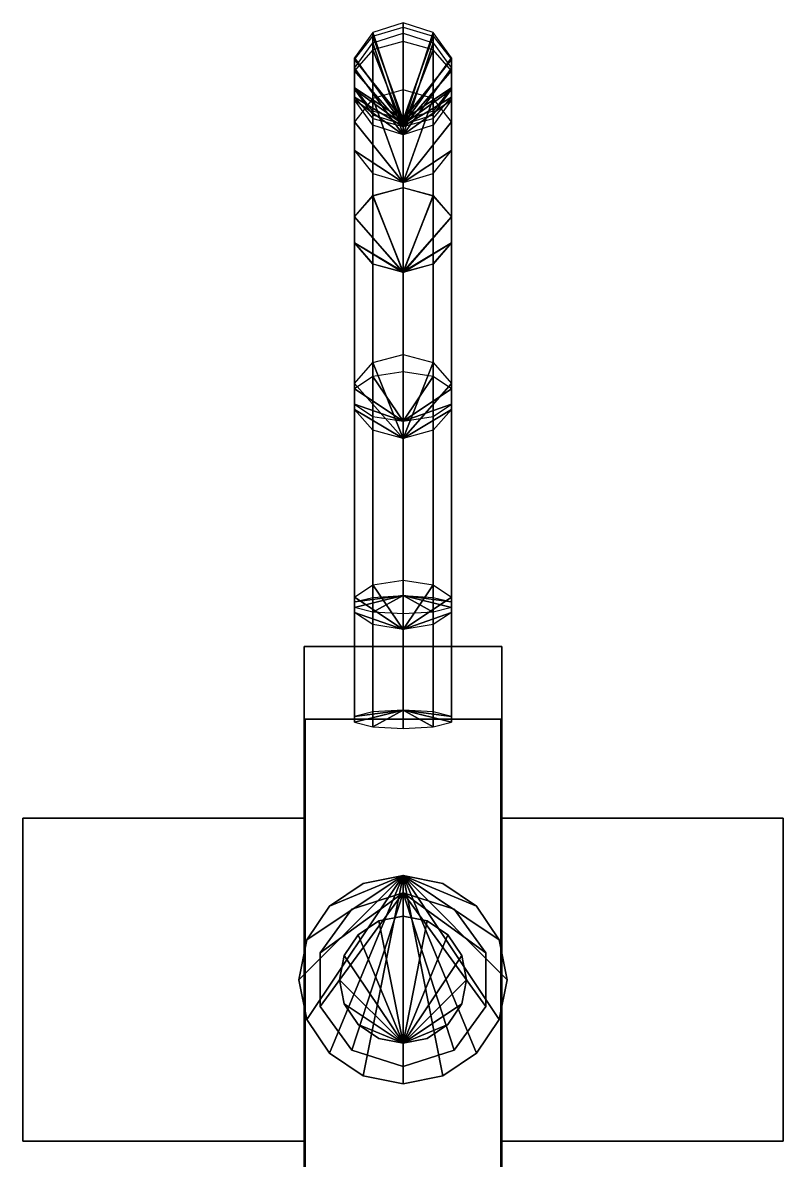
# Model space of a CAD drawing. Header units: inches. Extents: x -0.36 to 0.36, y -0.92 to 0.92.
# Drawn here: x -0.365 to 0.365, y -0.173 to 0.919 of the extents above; entities that cross this region are included whole.
import ezdxf

# ---------------------------------------------------------------- set-up
doc = ezdxf.new("R2010")
doc.units = ezdxf.units.IN
doc.header["$MEASUREMENT"] = 0
for name, color, linetype in [('APPROX_CLIP', 1, 'Continuous'), ('FASTENER', 7, 'Continuous'), ('MFG_VERIFIED', 2, 'Continuous')]:
    doc.layers.add(name, color=color, linetype=linetype)

msp = doc.modelspace()

# ---------------------------------------------------------------- linework, layer by layer
at = {"layer": 'APPROX_CLIP'}
for points in [[(-0.0288, 0.8995, -0.157), (0, 0.9089, -0.1562), (0, 0.9189, -0.2862), (-0.0288, 0.9095, -0.287)], [(0, 0.8211, -0.2938), (0, 0.9189, -0.2862), (-0.0288, 0.9095, -0.287)], [(0, 0.9089, -0.1562), (0.0288, 0.8995, -0.157), (0.0288, 0.9095, -0.287), (0, 0.9189, -0.2862)], [(0, 0.8211, -0.2938), (0.0288, 0.9095, -0.287), (0, 0.9189, -0.2862)], [(-0.0466, 0.8751, -0.1588), (-0.0288, 0.8995, -0.157), (-0.0288, 0.9095, -0.287), (-0.0466, 0.8851, -0.2888)], [(0, 0.8211, -0.2938), (-0.0288, 0.9095, -0.287), (-0.0466, 0.8851, -0.2888)], [(-0.0288, 0.906, -0.3066), (0, 0.9145, -0.3105), (0, 0.8545, -0.4405), (-0.0288, 0.846, -0.4366)], [(0, 0.8255, -0.2695), (-0.0288, 0.906, -0.3066), (0, 0.9145, -0.3105)], [(0, 0.8111, -0.1638), (-0.0288, 0.8995, -0.157), (0, 0.9089, -0.1562)], [(0, 0.9145, -0.3105), (0.0288, 0.906, -0.3066), (0.0288, 0.846, -0.4366), (0, 0.8545, -0.4405)], [(0, 0.8255, -0.2695), (0, 0.9145, -0.3105), (0.0288, 0.906, -0.3066)], [(0, 0.8211, -0.2938), (0.0466, 0.8851, -0.2888), (0.0288, 0.9095, -0.287)], [(0, 0.8111, -0.1638), (0, 0.9089, -0.1562), (0.0288, 0.8995, -0.157)], [(0.0288, 0.8995, -0.157), (0.0466, 0.8751, -0.1588), (0.0466, 0.8851, -0.2888), (0.0288, 0.9095, -0.287)], [(-0.0466, 0.8837, -0.2963), (-0.0288, 0.906, -0.3066), (-0.0288, 0.846, -0.4366), (-0.0466, 0.8237, -0.4263)], [(0, 0.8255, -0.2695), (-0.0466, 0.8837, -0.2963), (-0.0288, 0.906, -0.3066)], [(0, 0.8111, -0.1638), (-0.0466, 0.8751, -0.1588), (-0.0288, 0.8995, -0.157)], [(-0.0288, 0.753, 0.072), (0, 0.7608, 0.0772), (0, 0.9008, -0.1328), (-0.0288, 0.893, -0.138)], [(0, 0.8192, -0.1872), (0, 0.9008, -0.1328), (-0.0288, 0.893, -0.138)], [(0, 0.8255, -0.2695), (0.0288, 0.906, -0.3066), (0.0466, 0.8837, -0.2963)], [(0, 0.7608, 0.0772), (0.0288, 0.753, 0.072), (0.0288, 0.893, -0.138), (0, 0.9008, -0.1328)], [(0, 0.8192, -0.1872), (0.0288, 0.893, -0.138), (0, 0.9008, -0.1328)], [(0, 0.8111, -0.1638), (0.0288, 0.8995, -0.157), (0.0466, 0.8751, -0.1588)], [(0.0288, 0.906, -0.3066), (0.0466, 0.8837, -0.2963), (0.0466, 0.8237, -0.4263), (0.0288, 0.846, -0.4366)], [(-0.0466, 0.7326, 0.0584), (-0.0288, 0.753, 0.072), (-0.0288, 0.893, -0.138), (-0.0466, 0.8726, -0.1516)], [(0, 0.8192, -0.1872), (-0.0288, 0.893, -0.138), (-0.0466, 0.8726, -0.1516)], [(-0.0466, 0.8449, -0.1612), (-0.0466, 0.8751, -0.1588), (-0.0466, 0.8851, -0.2888), (-0.0466, 0.8549, -0.2912)], [(0, 0.8211, -0.2938), (-0.0466, 0.8851, -0.2888), (-0.0466, 0.8549, -0.2912)], [(0, 0.8192, -0.1872), (0.0466, 0.8726, -0.1516), (0.0288, 0.893, -0.138)], [(0, 0.8211, -0.2938), (0.0466, 0.8549, -0.2912), (0.0466, 0.8851, -0.2888)], [(0.0288, 0.753, 0.072), (0.0466, 0.7326, 0.0584), (0.0466, 0.8726, -0.1516), (0.0288, 0.893, -0.138)], [(0.0466, 0.8751, -0.1588), (0.0466, 0.8449, -0.1612), (0.0466, 0.8549, -0.2912), (0.0466, 0.8851, -0.2888)], [(-0.0466, 0.8563, -0.2837), (-0.0466, 0.8837, -0.2963), (-0.0466, 0.8237, -0.4263), (-0.0466, 0.7963, -0.4137)], [(0, 0.8255, -0.2695), (-0.0466, 0.8563, -0.2837), (-0.0466, 0.8837, -0.2963)], [(0, 0.8111, -0.1638), (-0.0466, 0.8449, -0.1612), (-0.0466, 0.8751, -0.1588)], [(0, 0.8255, -0.2695), (0.0466, 0.8837, -0.2963), (0.0466, 0.8563, -0.2837)], [(0, 0.8111, -0.1638), (0.0466, 0.8751, -0.1588), (0.0466, 0.8449, -0.1612)], [(0.0466, 0.8837, -0.2963), (0.0466, 0.8563, -0.2837), (0.0466, 0.7963, -0.4137), (0.0466, 0.8237, -0.4263)], [(-0.0466, 0.7074, 0.0416), (-0.0466, 0.7326, 0.0584), (-0.0466, 0.8726, -0.1516), (-0.0466, 0.8474, -0.1684)], [(0, 0.8192, -0.1872), (-0.0466, 0.8726, -0.1516), (-0.0466, 0.8474, -0.1684)], [(0, 0.8192, -0.1872), (0.0466, 0.8474, -0.1684), (0.0466, 0.8726, -0.1516)], [(0.0466, 0.7326, 0.0584), (0.0466, 0.7074, 0.0416), (0.0466, 0.8474, -0.1684), (0.0466, 0.8726, -0.1516)], [(-0.0288, 0.834, -0.2734), (-0.0466, 0.8563, -0.2837), (-0.0466, 0.7963, -0.4137), (-0.0288, 0.774, -0.4034)], [(0, 0.8255, -0.2695), (-0.0288, 0.834, -0.2734), (-0.0466, 0.8563, -0.2837)], [(-0.0288, 0.8205, -0.163), (-0.0466, 0.8449, -0.1612), (-0.0466, 0.8549, -0.2912), (-0.0288, 0.8305, -0.293)], [(0, 0.8211, -0.2938), (-0.0466, 0.8549, -0.2912), (-0.0288, 0.8305, -0.293)], [(0, 0.7655, -0.3995), (0, 0.8545, -0.4405), (-0.0288, 0.846, -0.4366)], [(0, 0.8255, -0.2695), (0.0466, 0.8563, -0.2837), (0.0288, 0.834, -0.2734)], [(0, 0.8211, -0.2938), (0.0288, 0.8305, -0.293), (0.0466, 0.8549, -0.2912)], [(0, 0.7655, -0.3995), (0.0288, 0.846, -0.4366), (0, 0.8545, -0.4405)], [(0.0466, 0.8563, -0.2837), (0.0288, 0.834, -0.2734), (0.0288, 0.774, -0.4034), (0.0466, 0.7963, -0.4137)], [(0.0466, 0.8449, -0.1612), (0.0288, 0.8205, -0.163), (0.0288, 0.8305, -0.293), (0.0466, 0.8549, -0.2912)], [(-0.0288, 0.687, 0.028), (-0.0466, 0.7074, 0.0416), (-0.0466, 0.8474, -0.1684), (-0.0288, 0.827, -0.182)], [(0, 0.8192, -0.1872), (-0.0466, 0.8474, -0.1684), (-0.0288, 0.827, -0.182)], [(0, 0.7655, -0.3995), (-0.0288, 0.846, -0.4366), (-0.0466, 0.8237, -0.4263)], [(0, 0.8111, -0.1638), (-0.0288, 0.8205, -0.163), (-0.0466, 0.8449, -0.1612)], [(0, 0.8192, -0.1872), (0.0288, 0.827, -0.182), (0.0466, 0.8474, -0.1684)], [(0, 0.7655, -0.3995), (0.0466, 0.8237, -0.4263), (0.0288, 0.846, -0.4366)], [(0, 0.8111, -0.1638), (0.0466, 0.8449, -0.1612), (0.0288, 0.8205, -0.163)], [(0.0466, 0.7074, 0.0416), (0.0288, 0.687, 0.028), (0.0288, 0.827, -0.182), (0.0466, 0.8474, -0.1684)], [(0, 0.8255, -0.2695), (-0.0288, 0.834, -0.2734), (-0.0288, 0.774, -0.4034), (0, 0.7655, -0.3995)], [(0, 0.8111, -0.1638), (-0.0288, 0.8205, -0.163), (-0.0288, 0.8305, -0.293), (0, 0.8211, -0.2938)], [(0.0288, 0.834, -0.2734), (0, 0.8255, -0.2695), (0, 0.7655, -0.3995), (0.0288, 0.774, -0.4034)], [(0.0288, 0.8205, -0.163), (0, 0.8111, -0.1638), (0, 0.8211, -0.2938), (0.0288, 0.8305, -0.293)], [(0, 0.7655, -0.3995), (-0.0466, 0.8237, -0.4263), (-0.0466, 0.7963, -0.4137)], [(0, 0.6792, 0.0228), (-0.0288, 0.687, 0.028), (-0.0288, 0.827, -0.182), (0, 0.8192, -0.1872)], [(0.0288, 0.687, 0.028), (0, 0.6792, 0.0228), (0, 0.8192, -0.1872), (0.0288, 0.827, -0.182)], [(0, 0.7655, -0.3995), (0.0466, 0.7963, -0.4137), (0.0466, 0.8237, -0.4263)], [(0, 0.7655, -0.3995), (-0.0466, 0.7963, -0.4137), (-0.0288, 0.774, -0.4034)], [(0, 0.7655, -0.3995), (0.0288, 0.774, -0.4034), (0.0466, 0.7963, -0.4137)], [(0, 0.6792, 0.0228), (-0.0288, 0.753, 0.072), (0, 0.7608, 0.0772)], [(-0.0288, 0.5925, 0.3026), (0, 0.6002, 0.308), (0, 0.7602, 0.078), (-0.0288, 0.7525, 0.0726)], [(0, 0.6798, 0.022), (0, 0.7602, 0.078), (-0.0288, 0.7525, 0.0726)], [(0, 0.6792, 0.0228), (0, 0.7608, 0.0772), (0.0288, 0.753, 0.072)], [(0, 0.6002, 0.308), (0.0288, 0.5925, 0.3026), (0.0288, 0.7525, 0.0726), (0, 0.7602, 0.078)], [(0, 0.6798, 0.022), (0.0288, 0.7525, 0.0726), (0, 0.7602, 0.078)], [(0, 0.6792, 0.0228), (-0.0466, 0.7326, 0.0584), (-0.0288, 0.753, 0.072)], [(-0.0466, 0.5724, 0.2886), (-0.0288, 0.5925, 0.3026), (-0.0288, 0.7525, 0.0726), (-0.0466, 0.7324, 0.0586)], [(0, 0.6798, 0.022), (-0.0288, 0.7525, 0.0726), (-0.0466, 0.7324, 0.0586)], [(0, 0.6792, 0.0228), (0.0288, 0.753, 0.072), (0.0466, 0.7326, 0.0584)], [(0, 0.6798, 0.022), (0.0466, 0.7324, 0.0586), (0.0288, 0.7525, 0.0726)], [(0.0288, 0.5925, 0.3026), (0.0466, 0.5724, 0.2886), (0.0466, 0.7324, 0.0586), (0.0288, 0.7525, 0.0726)], [(0, 0.6792, 0.0228), (-0.0466, 0.7074, 0.0416), (-0.0466, 0.7326, 0.0584)], [(-0.0466, 0.5476, 0.2714), (-0.0466, 0.5724, 0.2886), (-0.0466, 0.7324, 0.0586), (-0.0466, 0.7076, 0.0414)], [(0, 0.6798, 0.022), (-0.0466, 0.7324, 0.0586), (-0.0466, 0.7076, 0.0414)], [(0, 0.6792, 0.0228), (0.0466, 0.7326, 0.0584), (0.0466, 0.7074, 0.0416)], [(0, 0.6798, 0.022), (0.0466, 0.7076, 0.0414), (0.0466, 0.7324, 0.0586)], [(0.0466, 0.5724, 0.2886), (0.0466, 0.5476, 0.2714), (0.0466, 0.7076, 0.0414), (0.0466, 0.7324, 0.0586)], [(-0.0288, 0.5275, 0.2574), (-0.0466, 0.5476, 0.2714), (-0.0466, 0.7076, 0.0414), (-0.0288, 0.6875, 0.0274)], [(0, 0.6798, 0.022), (-0.0466, 0.7076, 0.0414), (-0.0288, 0.6875, 0.0274)], [(0, 0.6792, 0.0228), (-0.0288, 0.687, 0.028), (-0.0466, 0.7074, 0.0416)], [(0, 0.6798, 0.022), (0.0288, 0.6875, 0.0274), (0.0466, 0.7076, 0.0414)], [(0, 0.6792, 0.0228), (0.0466, 0.7074, 0.0416), (0.0288, 0.687, 0.028)], [(0.0466, 0.5476, 0.2714), (0.0288, 0.5275, 0.2574), (0.0288, 0.6875, 0.0274), (0.0466, 0.7076, 0.0414)], [(0, 0.5198, 0.252), (-0.0288, 0.5275, 0.2574), (-0.0288, 0.6875, 0.0274), (0, 0.6798, 0.022)], [(0.0288, 0.5275, 0.2574), (0, 0.5198, 0.252), (0, 0.6798, 0.022), (0.0288, 0.6875, 0.0274)], [(0, 0.5198, 0.252), (-0.0466, 0.5724, 0.2886), (-0.0288, 0.5925, 0.3026)], [(0, 0.5198, 0.252), (-0.0288, 0.5925, 0.3026), (0, 0.6002, 0.308)], [(0, 0.5198, 0.252), (0, 0.6002, 0.308), (0.0288, 0.5925, 0.3026)], [(0, 0.5198, 0.252), (0.0288, 0.5925, 0.3026), (0.0466, 0.5724, 0.2886)], [(-0.0466, 0.3673, 0.4033), (-0.0288, 0.3791, 0.4247), (-0.0288, 0.5791, 0.3147), (-0.0466, 0.5673, 0.2933)], [(0, 0.5364, 0.2371), (-0.0288, 0.5791, 0.3147), (-0.0466, 0.5673, 0.2933)], [(-0.0288, 0.3791, 0.4247), (0, 0.3836, 0.4329), (0, 0.5836, 0.3229), (-0.0288, 0.5791, 0.3147)], [(0, 0.5364, 0.2371), (0, 0.5836, 0.3229), (-0.0288, 0.5791, 0.3147)], [(0, 0.3836, 0.4329), (0.0288, 0.3791, 0.4247), (0.0288, 0.5791, 0.3147), (0, 0.5836, 0.3229)], [(0, 0.5364, 0.2371), (0.0288, 0.5791, 0.3147), (0, 0.5836, 0.3229)], [(0, 0.5364, 0.2371), (0.0466, 0.5673, 0.2933), (0.0288, 0.5791, 0.3147)], [(0.0288, 0.3791, 0.4247), (0.0466, 0.3673, 0.4033), (0.0466, 0.5673, 0.2933), (0.0288, 0.5791, 0.3147)], [(0, 0.5198, 0.252), (-0.0466, 0.5476, 0.2714), (-0.0466, 0.5724, 0.2886)], [(0, 0.5198, 0.252), (0.0466, 0.5724, 0.2886), (0.0466, 0.5476, 0.2714)], [(-0.0466, 0.3527, 0.3767), (-0.0466, 0.3673, 0.4033), (-0.0466, 0.5673, 0.2933), (-0.0466, 0.5527, 0.2667)], [(0, 0.5364, 0.2371), (-0.0466, 0.5673, 0.2933), (-0.0466, 0.5527, 0.2667)], [(0, 0.5364, 0.2371), (0.0466, 0.5527, 0.2667), (0.0466, 0.5673, 0.2933)], [(0.0466, 0.3673, 0.4033), (0.0466, 0.3527, 0.3767), (0.0466, 0.5527, 0.2667), (0.0466, 0.5673, 0.2933)], [(-0.0288, 0.3409, 0.3553), (-0.0466, 0.3527, 0.3767), (-0.0466, 0.5527, 0.2667), (-0.0288, 0.5409, 0.2453)], [(0, 0.5364, 0.2371), (-0.0466, 0.5527, 0.2667), (-0.0288, 0.5409, 0.2453)], [(0, 0.5198, 0.252), (-0.0288, 0.5275, 0.2574), (-0.0466, 0.5476, 0.2714)], [(0, 0.5364, 0.2371), (0.0288, 0.5409, 0.2453), (0.0466, 0.5527, 0.2667)], [(0, 0.5198, 0.252), (0.0466, 0.5476, 0.2714), (0.0288, 0.5275, 0.2574)], [(0.0466, 0.3527, 0.3767), (0.0288, 0.3409, 0.3553), (0.0288, 0.5409, 0.2453), (0.0466, 0.5527, 0.2667)], [(0, 0.3364, 0.3471), (-0.0288, 0.3409, 0.3553), (-0.0288, 0.5409, 0.2453), (0, 0.5364, 0.2371)], [(0.0288, 0.3409, 0.3553), (0, 0.3364, 0.3471), (0, 0.5364, 0.2371), (0.0288, 0.5409, 0.2453)], [(0, 0.3364, 0.3471), (-0.0288, 0.3791, 0.4247), (0, 0.3836, 0.4329)], [(0, 0.3364, 0.3471), (0, 0.3836, 0.4329), (0.0288, 0.3791, 0.4247)], [(0, 0.3364, 0.3471), (-0.0466, 0.3673, 0.4033), (-0.0288, 0.3791, 0.4247)], [(0, 0.3364, 0.3471), (0.0288, 0.3791, 0.4247), (0.0466, 0.3673, 0.4033)], [(0, 0.3688, 0.3418), (-0.0466, 0.3627, 0.3751), (-0.0288, 0.3671, 0.351)], [(0, 0.3688, 0.3418), (-0.0466, 0.3573, 0.4049), (-0.0466, 0.3627, 0.3751)], [(0, 0.3688, 0.3418), (-0.0288, 0.3529, 0.429), (-0.0466, 0.3573, 0.4049)], [(0, 0.3364, 0.3471), (-0.0466, 0.3527, 0.3767), (-0.0466, 0.3673, 0.4033)], [(-0.0288, 0.2571, 0.331), (-0.0466, 0.2527, 0.3551), (-0.0466, 0.3627, 0.3751), (-0.0288, 0.3671, 0.351)], [(-0.0466, 0.2527, 0.3551), (-0.0466, 0.2473, 0.3849), (-0.0466, 0.3573, 0.4049), (-0.0466, 0.3627, 0.3751)], [(0, 0.2588, 0.3218), (-0.0288, 0.2571, 0.331), (-0.0288, 0.3671, 0.351), (0, 0.3688, 0.3418)], [(0, 0.3688, 0.3418), (0, 0.3512, 0.4382), (-0.0288, 0.3529, 0.429)], [(0.0288, 0.2571, 0.331), (0, 0.2588, 0.3218), (0, 0.3688, 0.3418), (0.0288, 0.3671, 0.351)], [(0, 0.3688, 0.3418), (0.0288, 0.3529, 0.429), (0, 0.3512, 0.4382)], [(0, 0.3688, 0.3418), (0.0466, 0.3573, 0.4049), (0.0288, 0.3529, 0.429)], [(0, 0.3688, 0.3418), (0.0466, 0.3627, 0.3751), (0.0466, 0.3573, 0.4049)], [(0, 0.3688, 0.3418), (0.0288, 0.3671, 0.351), (0.0466, 0.3627, 0.3751)], [(0, 0.3364, 0.3471), (0.0466, 0.3673, 0.4033), (0.0466, 0.3527, 0.3767)], [(0.0466, 0.2527, 0.3551), (0.0288, 0.2571, 0.331), (0.0288, 0.3671, 0.351), (0.0466, 0.3627, 0.3751)], [(0.0466, 0.2473, 0.3849), (0.0466, 0.2527, 0.3551), (0.0466, 0.3627, 0.3751), (0.0466, 0.3573, 0.4049)], [(-0.0466, 0.2473, 0.3849), (-0.0288, 0.2429, 0.409), (-0.0288, 0.3529, 0.429), (-0.0466, 0.3573, 0.4049)], [(0, 0.3364, 0.3471), (-0.0288, 0.3409, 0.3553), (-0.0466, 0.3527, 0.3767)], [(-0.0288, 0.2429, 0.409), (0, 0.2412, 0.4182), (0, 0.3512, 0.4382), (-0.0288, 0.3529, 0.429)], [(0, 0.2412, 0.4182), (0.0288, 0.2429, 0.409), (0.0288, 0.3529, 0.429), (0, 0.3512, 0.4382)], [(0, 0.3364, 0.3471), (0.0466, 0.3527, 0.3767), (0.0288, 0.3409, 0.3553)], [(0.0288, 0.2429, 0.409), (0.0466, 0.2473, 0.3849), (0.0466, 0.3573, 0.4049), (0.0288, 0.3529, 0.429)], [(-0.095, -0.32, 0.33), (0.095, -0.32, 0.33), (0.095, 0.32, 0.33), (-0.095, 0.32, 0.33)], [(-0.095, -0.32, 0.405), (0.095, -0.32, 0.405), (0.095, 0.32, 0.405), (-0.095, 0.32, 0.405)], [(0.095, 0.32, 0.33), (-0.095, 0.32, 0.33), (-0.095, 0.32, 0.405), (0.095, 0.32, 0.405)], [(-0.095, 0.32, 0.33), (-0.095, -0.32, 0.33), (-0.095, -0.32, 0.405), (-0.095, 0.32, 0.405)], [(0.095, -0.32, 0.33), (0.095, 0.32, 0.33), (0.095, 0.32, 0.405), (0.095, -0.32, 0.405)], [(0, 0.2588, 0.3218), (-0.0288, 0.2571, 0.331), (-0.0466, 0.2527, 0.3551)], [(0, 0.2588, 0.3218), (-0.0466, 0.2527, 0.3551), (-0.0466, 0.2473, 0.3849)], [(0, 0.2588, 0.3218), (-0.0466, 0.2473, 0.3849), (-0.0288, 0.2429, 0.409)], [(0, 0.2588, 0.3218), (-0.0288, 0.2429, 0.409), (0, 0.2412, 0.4182)], [(0, 0.2588, 0.3218), (0, 0.2412, 0.4182), (0.0288, 0.2429, 0.409)], [(0, 0.2588, 0.3218), (0.0288, 0.2429, 0.409), (0.0466, 0.2473, 0.3849)], [(0, 0.2588, 0.3218), (0.0466, 0.2473, 0.3849), (0.0466, 0.2527, 0.3551)], [(0, 0.2588, 0.3218), (0.0466, 0.2527, 0.3551), (0.0288, 0.2571, 0.331)], [(-0.365, -0.155, 0.43), (-0.0938, -0.155, 0.43), (-0.0938, 0.155, 0.43), (-0.365, 0.155, 0.43)], [(-0.365, -0.155, 0.485), (-0.0938, -0.155, 0.485), (-0.0938, 0.155, 0.485), (-0.365, 0.155, 0.485)], [(-0.0938, 0.155, 0.43), (-0.365, 0.155, 0.43), (-0.365, 0.155, 0.485), (-0.0938, 0.155, 0.485)], [(-0.365, 0.155, 0.43), (-0.365, -0.155, 0.43), (-0.365, -0.155, 0.485), (-0.365, 0.155, 0.485)], [(-0.0938, -0.155, 0.43), (-0.0938, 0.155, 0.43), (-0.0938, 0.155, 0.485), (-0.0938, -0.155, 0.485)], [(0.0938, -0.155, 0.43), (0.365, -0.155, 0.43), (0.365, 0.155, 0.43), (0.0938, 0.155, 0.43)], [(0.0938, -0.155, 0.485), (0.365, -0.155, 0.485), (0.365, 0.155, 0.485), (0.0938, 0.155, 0.485)], [(0.365, 0.155, 0.43), (0.0938, 0.155, 0.43), (0.0938, 0.155, 0.485), (0.365, 0.155, 0.485)], [(0.0938, 0.155, 0.43), (0.0938, -0.155, 0.43), (0.0938, -0.155, 0.485), (0.0938, 0.155, 0.485)], [(0.365, -0.155, 0.43), (0.365, 0.155, 0.43), (0.365, 0.155, 0.485), (0.365, -0.155, 0.485)], [(-0.365, -0.155, 0.43), (-0.0938, -0.155, 0.43), (-0.0938, -0.155, 0.485), (-0.365, -0.155, 0.485)], [(0.0938, -0.155, 0.43), (0.365, -0.155, 0.43), (0.365, -0.155, 0.485), (0.0938, -0.155, 0.485)]]:
    msp.add_3dface(points, dxfattribs=at)
at = {"layer": 'FASTENER'}
for points in [[(0, 0.1, 0.64), (-0.0924, 0.0383, 0.64), (-0.1, 0, 0.64)], [(0, 0.1, 0.7), (-0.1, 0, 0.7), (-0.0924, 0.0383, 0.7)], [(0, 0.1, 0.64), (-0.1, 0, 0.64), (-0.0924, -0.0383, 0.64)], [(0, 0.1, 0.7), (-0.0924, -0.0383, 0.7), (-0.1, 0, 0.7)], [(0, 0.1, 0.64), (-0.0707, 0.0707, 0.64), (-0.0924, 0.0383, 0.64)], [(0, 0.1, 0.7), (-0.0924, 0.0383, 0.7), (-0.0707, 0.0707, 0.7)], [(0, 0.1, 0.64), (-0.0924, -0.0383, 0.64), (-0.0707, -0.0707, 0.64)], [(0, 0.1, 0.7), (-0.0707, -0.0707, 0.7), (-0.0924, -0.0383, 0.7)], [(0, 0.1, 0.64), (-0.0383, 0.0924, 0.64), (-0.0707, 0.0707, 0.64)], [(0, 0.1, 0.7), (-0.0707, 0.0707, 0.7), (-0.0383, 0.0924, 0.7)], [(0, 0.1, 0.64), (-0.0707, -0.0707, 0.64), (-0.0383, -0.0924, 0.64)], [(0, 0.1, 0.7), (-0.0383, -0.0924, 0.7), (-0.0707, -0.0707, 0.7)], [(0, 0.1, 0.64), (-0.0383, 0.0924, 0.64), (-0.0383, 0.0924, 0.7), (0, 0.1, 0.7)], [(0, 0.1, 0.64), (-0.0383, -0.0924, 0.64), (0, -0.1, 0.64)], [(0, 0.1, 0.7), (0, -0.1, 0.7), (-0.0383, -0.0924, 0.7)], [(0.0383, 0.0924, 0.64), (0, 0.1, 0.64), (0, 0.1, 0.7), (0.0383, 0.0924, 0.7)], [(0, 0.1, 0.64), (0, -0.1, 0.64), (0.0383, -0.0924, 0.64)], [(0, 0.1, 0.7), (0.0383, -0.0924, 0.7), (0, -0.1, 0.7)], [(0, 0.1, 0.64), (0.0383, -0.0924, 0.64), (0.0707, -0.0707, 0.64)], [(0, 0.1, 0.7), (0.0707, -0.0707, 0.7), (0.0383, -0.0924, 0.7)], [(0, 0.1, 0.64), (0.0707, -0.0707, 0.64), (0.0924, -0.0383, 0.64)], [(0, 0.1, 0.7), (0.0924, -0.0383, 0.7), (0.0707, -0.0707, 0.7)], [(0, 0.1, 0.64), (0.0924, -0.0383, 0.64), (0.1, 0, 0.64)], [(0, 0.1, 0.7), (0.1, 0, 0.7), (0.0924, -0.0383, 0.7)], [(0, 0.1, 0.64), (0.1, 0, 0.64), (0.0924, 0.0383, 0.64)], [(0, 0.1, 0.7), (0.0924, 0.0383, 0.7), (0.1, 0, 0.7)], [(0, 0.1, 0.64), (0.0924, 0.0383, 0.64), (0.0707, 0.0707, 0.64)], [(0, 0.1, 0.7), (0.0707, 0.0707, 0.7), (0.0924, 0.0383, 0.7)], [(0, 0.1, 0.64), (0.0707, 0.0707, 0.64), (0.0383, 0.0924, 0.64)], [(0, 0.1, 0.7), (0.0383, 0.0924, 0.7), (0.0707, 0.0707, 0.7)], [(-0.0383, 0.0924, 0.64), (-0.0707, 0.0707, 0.64), (-0.0707, 0.0707, 0.7), (-0.0383, 0.0924, 0.7)], [(0.0707, 0.0707, 0.64), (0.0383, 0.0924, 0.64), (0.0383, 0.0924, 0.7), (0.0707, 0.0707, 0.7)], [(0, 0.0835, -0.962), (-0.0491, 0.0676, -0.962), (-0.0794, 0.0258, -0.962)], [(0, 0.0835, -0.938), (-0.0794, 0.0258, -0.938), (-0.0491, 0.0676, -0.938)], [(0, 0.0835, -0.962), (-0.0794, 0.0258, -0.962), (-0.0794, -0.0258, -0.962)], [(0, 0.0835, -0.938), (-0.0794, -0.0258, -0.938), (-0.0794, 0.0258, -0.938)], [(0, 0.0835, -0.962), (-0.0794, -0.0258, -0.962), (-0.0491, -0.0676, -0.962)], [(0, 0.0835, -0.938), (-0.0491, -0.0676, -0.938), (-0.0794, -0.0258, -0.938)], [(0, 0.0835, -0.832), (-0.0491, 0.0676, -0.832), (-0.0794, 0.0258, -0.832)], [(0, 0.0835, -0.808), (-0.0794, 0.0258, -0.808), (-0.0491, 0.0676, -0.808)], [(0, 0.0835, -0.832), (-0.0794, 0.0258, -0.832), (-0.0794, -0.0258, -0.832)], [(0, 0.0835, -0.808), (-0.0794, -0.0258, -0.808), (-0.0794, 0.0258, -0.808)], [(0, 0.0835, -0.832), (-0.0794, -0.0258, -0.832), (-0.0491, -0.0676, -0.832)], [(0, 0.0835, -0.808), (-0.0491, -0.0676, -0.808), (-0.0794, -0.0258, -0.808)], [(0, 0.0835, -0.702), (-0.0491, 0.0676, -0.702), (-0.0794, 0.0258, -0.702)], [(0, 0.0835, -0.678), (-0.0794, 0.0258, -0.678), (-0.0491, 0.0676, -0.678)], [(0, 0.0835, -0.702), (-0.0794, 0.0258, -0.702), (-0.0794, -0.0258, -0.702)], [(0, 0.0835, -0.678), (-0.0794, -0.0258, -0.678), (-0.0794, 0.0258, -0.678)], [(0, 0.0835, -0.702), (-0.0794, -0.0258, -0.702), (-0.0491, -0.0676, -0.702)], [(0, 0.0835, -0.678), (-0.0491, -0.0676, -0.678), (-0.0794, -0.0258, -0.678)], [(0, 0.0835, -0.572), (-0.0491, 0.0676, -0.572), (-0.0794, 0.0258, -0.572)], [(0, 0.0835, -0.548), (-0.0794, 0.0258, -0.548), (-0.0491, 0.0676, -0.548)], [(0, 0.0835, -0.572), (-0.0794, 0.0258, -0.572), (-0.0794, -0.0258, -0.572)], [(0, 0.0835, -0.548), (-0.0794, -0.0258, -0.548), (-0.0794, 0.0258, -0.548)], [(0, 0.0835, -0.572), (-0.0794, -0.0258, -0.572), (-0.0491, -0.0676, -0.572)], [(0, 0.0835, -0.548), (-0.0491, -0.0676, -0.548), (-0.0794, -0.0258, -0.548)], [(0, 0.0835, -0.442), (-0.0491, 0.0676, -0.442), (-0.0794, 0.0258, -0.442)], [(0, 0.0835, -0.418), (-0.0794, 0.0258, -0.418), (-0.0491, 0.0676, -0.418)], [(0, 0.0835, -0.442), (-0.0794, 0.0258, -0.442), (-0.0794, -0.0258, -0.442)], [(0, 0.0835, -0.418), (-0.0794, -0.0258, -0.418), (-0.0794, 0.0258, -0.418)], [(0, 0.0835, -0.442), (-0.0794, -0.0258, -0.442), (-0.0491, -0.0676, -0.442)], [(0, 0.0835, -0.418), (-0.0491, -0.0676, -0.418), (-0.0794, -0.0258, -0.418)], [(0, 0.0835, -0.312), (-0.0491, 0.0676, -0.312), (-0.0794, 0.0258, -0.312)], [(0, 0.0835, -0.288), (-0.0794, 0.0258, -0.288), (-0.0491, 0.0676, -0.288)], [(0, 0.0835, -0.312), (-0.0794, 0.0258, -0.312), (-0.0794, -0.0258, -0.312)], [(0, 0.0835, -0.288), (-0.0794, -0.0258, -0.288), (-0.0794, 0.0258, -0.288)], [(0, 0.0835, -0.312), (-0.0794, -0.0258, -0.312), (-0.0491, -0.0676, -0.312)], [(0, 0.0835, -0.288), (-0.0491, -0.0676, -0.288), (-0.0794, -0.0258, -0.288)], [(0, 0.0835, -0.182), (-0.0491, 0.0676, -0.182), (-0.0794, 0.0258, -0.182)], [(0, 0.0835, -0.158), (-0.0794, 0.0258, -0.158), (-0.0491, 0.0676, -0.158)], [(0, 0.0835, -0.182), (-0.0794, 0.0258, -0.182), (-0.0794, -0.0258, -0.182)], [(0, 0.0835, -0.158), (-0.0794, -0.0258, -0.158), (-0.0794, 0.0258, -0.158)], [(0, 0.0835, -0.182), (-0.0794, -0.0258, -0.182), (-0.0491, -0.0676, -0.182)], [(0, 0.0835, -0.158), (-0.0491, -0.0676, -0.158), (-0.0794, -0.0258, -0.158)], [(0, 0.0835, -0.052), (-0.0491, 0.0676, -0.052), (-0.0794, 0.0258, -0.052)], [(0, 0.0835, -0.028), (-0.0794, 0.0258, -0.028), (-0.0491, 0.0676, -0.028)], [(0, 0.0835, -0.052), (-0.0794, 0.0258, -0.052), (-0.0794, -0.0258, -0.052)], [(0, 0.0835, -0.028), (-0.0794, -0.0258, -0.028), (-0.0794, 0.0258, -0.028)], [(0, 0.0835, -0.052), (-0.0794, -0.0258, -0.052), (-0.0491, -0.0676, -0.052)], [(0, 0.0835, -0.028), (-0.0491, -0.0676, -0.028), (-0.0794, -0.0258, -0.028)], [(0, 0.0835, -0.962), (-0.0491, 0.0676, -0.962), (-0.0491, 0.0676, -0.938), (0, 0.0835, -0.938)], [(0, 0.0835, -0.962), (-0.0491, -0.0676, -0.962), (0, -0.0835, -0.962)], [(0, 0.0835, -0.938), (0, -0.0835, -0.938), (-0.0491, -0.0676, -0.938)], [(0, 0.0835, -0.832), (-0.0491, 0.0676, -0.832), (-0.0491, 0.0676, -0.808), (0, 0.0835, -0.808)], [(0, 0.0835, -0.832), (-0.0491, -0.0676, -0.832), (0, -0.0835, -0.832)], [(0, 0.0835, -0.808), (0, -0.0835, -0.808), (-0.0491, -0.0676, -0.808)], [(0, 0.0835, -0.702), (-0.0491, 0.0676, -0.702), (-0.0491, 0.0676, -0.678), (0, 0.0835, -0.678)], [(0, 0.0835, -0.702), (-0.0491, -0.0676, -0.702), (0, -0.0835, -0.702)], [(0, 0.0835, -0.678), (0, -0.0835, -0.678), (-0.0491, -0.0676, -0.678)], [(0, 0.0835, -0.572), (-0.0491, 0.0676, -0.572), (-0.0491, 0.0676, -0.548), (0, 0.0835, -0.548)], [(0, 0.0835, -0.572), (-0.0491, -0.0676, -0.572), (0, -0.0835, -0.572)], [(0, 0.0835, -0.548), (0, -0.0835, -0.548), (-0.0491, -0.0676, -0.548)], [(0, 0.0835, -0.442), (-0.0491, 0.0676, -0.442), (-0.0491, 0.0676, -0.418), (0, 0.0835, -0.418)], [(0, 0.0835, -0.442), (-0.0491, -0.0676, -0.442), (0, -0.0835, -0.442)], [(0, 0.0835, -0.418), (0, -0.0835, -0.418), (-0.0491, -0.0676, -0.418)], [(0, 0.0835, -0.312), (-0.0491, 0.0676, -0.312), (-0.0491, 0.0676, -0.288), (0, 0.0835, -0.288)], [(0, 0.0835, -0.312), (-0.0491, -0.0676, -0.312), (0, -0.0835, -0.312)], [(0, 0.0835, -0.288), (0, -0.0835, -0.288), (-0.0491, -0.0676, -0.288)], [(0, 0.0835, -0.182), (-0.0491, 0.0676, -0.182), (-0.0491, 0.0676, -0.158), (0, 0.0835, -0.158)], [(0, 0.0835, -0.182), (-0.0491, -0.0676, -0.182), (0, -0.0835, -0.182)], [(0, 0.0835, -0.158), (0, -0.0835, -0.158), (-0.0491, -0.0676, -0.158)], [(0, 0.0835, -0.052), (-0.0491, 0.0676, -0.052), (-0.0491, 0.0676, -0.028), (0, 0.0835, -0.028)], [(0, 0.0835, -0.052), (-0.0491, -0.0676, -0.052), (0, -0.0835, -0.052)], [(0, 0.0835, -0.028), (0, -0.0835, -0.028), (-0.0491, -0.0676, -0.028)], [(0.0491, 0.0676, -0.962), (0, 0.0835, -0.962), (0, 0.0835, -0.938), (0.0491, 0.0676, -0.938)], [(0, 0.0835, -0.962), (0, -0.0835, -0.962), (0.0491, -0.0676, -0.962)], [(0, 0.0835, -0.938), (0.0491, -0.0676, -0.938), (0, -0.0835, -0.938)], [(0, 0.0835, -0.962), (0.0491, -0.0676, -0.962), (0.0794, -0.0258, -0.962)], [(0, 0.0835, -0.938), (0.0794, -0.0258, -0.938), (0.0491, -0.0676, -0.938)], [(0, 0.0835, -0.962), (0.0794, -0.0258, -0.962), (0.0794, 0.0258, -0.962)], [(0, 0.0835, -0.938), (0.0794, 0.0258, -0.938), (0.0794, -0.0258, -0.938)], [(0, 0.0835, -0.962), (0.0794, 0.0258, -0.962), (0.0491, 0.0676, -0.962)], [(0, 0.0835, -0.938), (0.0491, 0.0676, -0.938), (0.0794, 0.0258, -0.938)], [(0.0491, 0.0676, -0.832), (0, 0.0835, -0.832), (0, 0.0835, -0.808), (0.0491, 0.0676, -0.808)], [(0, 0.0835, -0.832), (0, -0.0835, -0.832), (0.0491, -0.0676, -0.832)], [(0, 0.0835, -0.808), (0.0491, -0.0676, -0.808), (0, -0.0835, -0.808)], [(0, 0.0835, -0.832), (0.0491, -0.0676, -0.832), (0.0794, -0.0258, -0.832)], [(0, 0.0835, -0.808), (0.0794, -0.0258, -0.808), (0.0491, -0.0676, -0.808)], [(0, 0.0835, -0.832), (0.0794, -0.0258, -0.832), (0.0794, 0.0258, -0.832)], [(0, 0.0835, -0.808), (0.0794, 0.0258, -0.808), (0.0794, -0.0258, -0.808)], [(0, 0.0835, -0.832), (0.0794, 0.0258, -0.832), (0.0491, 0.0676, -0.832)], [(0, 0.0835, -0.808), (0.0491, 0.0676, -0.808), (0.0794, 0.0258, -0.808)], [(0.0491, 0.0676, -0.702), (0, 0.0835, -0.702), (0, 0.0835, -0.678), (0.0491, 0.0676, -0.678)], [(0, 0.0835, -0.702), (0, -0.0835, -0.702), (0.0491, -0.0676, -0.702)], [(0, 0.0835, -0.678), (0.0491, -0.0676, -0.678), (0, -0.0835, -0.678)], [(0, 0.0835, -0.702), (0.0491, -0.0676, -0.702), (0.0794, -0.0258, -0.702)], [(0, 0.0835, -0.678), (0.0794, -0.0258, -0.678), (0.0491, -0.0676, -0.678)], [(0, 0.0835, -0.702), (0.0794, -0.0258, -0.702), (0.0794, 0.0258, -0.702)], [(0, 0.0835, -0.678), (0.0794, 0.0258, -0.678), (0.0794, -0.0258, -0.678)], [(0, 0.0835, -0.702), (0.0794, 0.0258, -0.702), (0.0491, 0.0676, -0.702)], [(0, 0.0835, -0.678), (0.0491, 0.0676, -0.678), (0.0794, 0.0258, -0.678)], [(0.0491, 0.0676, -0.572), (0, 0.0835, -0.572), (0, 0.0835, -0.548), (0.0491, 0.0676, -0.548)], [(0, 0.0835, -0.572), (0, -0.0835, -0.572), (0.0491, -0.0676, -0.572)], [(0, 0.0835, -0.548), (0.0491, -0.0676, -0.548), (0, -0.0835, -0.548)], [(0, 0.0835, -0.572), (0.0491, -0.0676, -0.572), (0.0794, -0.0258, -0.572)], [(0, 0.0835, -0.548), (0.0794, -0.0258, -0.548), (0.0491, -0.0676, -0.548)], [(0, 0.0835, -0.572), (0.0794, -0.0258, -0.572), (0.0794, 0.0258, -0.572)], [(0, 0.0835, -0.548), (0.0794, 0.0258, -0.548), (0.0794, -0.0258, -0.548)], [(0, 0.0835, -0.572), (0.0794, 0.0258, -0.572), (0.0491, 0.0676, -0.572)], [(0, 0.0835, -0.548), (0.0491, 0.0676, -0.548), (0.0794, 0.0258, -0.548)], [(0.0491, 0.0676, -0.442), (0, 0.0835, -0.442), (0, 0.0835, -0.418), (0.0491, 0.0676, -0.418)], [(0, 0.0835, -0.442), (0, -0.0835, -0.442), (0.0491, -0.0676, -0.442)], [(0, 0.0835, -0.418), (0.0491, -0.0676, -0.418), (0, -0.0835, -0.418)], [(0, 0.0835, -0.442), (0.0491, -0.0676, -0.442), (0.0794, -0.0258, -0.442)], [(0, 0.0835, -0.418), (0.0794, -0.0258, -0.418), (0.0491, -0.0676, -0.418)], [(0, 0.0835, -0.442), (0.0794, -0.0258, -0.442), (0.0794, 0.0258, -0.442)], [(0, 0.0835, -0.418), (0.0794, 0.0258, -0.418), (0.0794, -0.0258, -0.418)], [(0, 0.0835, -0.442), (0.0794, 0.0258, -0.442), (0.0491, 0.0676, -0.442)], [(0, 0.0835, -0.418), (0.0491, 0.0676, -0.418), (0.0794, 0.0258, -0.418)], [(0.0491, 0.0676, -0.312), (0, 0.0835, -0.312), (0, 0.0835, -0.288), (0.0491, 0.0676, -0.288)], [(0, 0.0835, -0.312), (0, -0.0835, -0.312), (0.0491, -0.0676, -0.312)], [(0, 0.0835, -0.288), (0.0491, -0.0676, -0.288), (0, -0.0835, -0.288)], [(0, 0.0835, -0.312), (0.0491, -0.0676, -0.312), (0.0794, -0.0258, -0.312)], [(0, 0.0835, -0.288), (0.0794, -0.0258, -0.288), (0.0491, -0.0676, -0.288)], [(0, 0.0835, -0.312), (0.0794, -0.0258, -0.312), (0.0794, 0.0258, -0.312)], [(0, 0.0835, -0.288), (0.0794, 0.0258, -0.288), (0.0794, -0.0258, -0.288)], [(0, 0.0835, -0.312), (0.0794, 0.0258, -0.312), (0.0491, 0.0676, -0.312)], [(0, 0.0835, -0.288), (0.0491, 0.0676, -0.288), (0.0794, 0.0258, -0.288)], [(0.0491, 0.0676, -0.182), (0, 0.0835, -0.182), (0, 0.0835, -0.158), (0.0491, 0.0676, -0.158)], [(0, 0.0835, -0.182), (0, -0.0835, -0.182), (0.0491, -0.0676, -0.182)], [(0, 0.0835, -0.158), (0.0491, -0.0676, -0.158), (0, -0.0835, -0.158)], [(0, 0.0835, -0.182), (0.0491, -0.0676, -0.182), (0.0794, -0.0258, -0.182)], [(0, 0.0835, -0.158), (0.0794, -0.0258, -0.158), (0.0491, -0.0676, -0.158)], [(0, 0.0835, -0.182), (0.0794, -0.0258, -0.182), (0.0794, 0.0258, -0.182)], [(0, 0.0835, -0.158), (0.0794, 0.0258, -0.158), (0.0794, -0.0258, -0.158)], [(0, 0.0835, -0.182), (0.0794, 0.0258, -0.182), (0.0491, 0.0676, -0.182)], [(0, 0.0835, -0.158), (0.0491, 0.0676, -0.158), (0.0794, 0.0258, -0.158)], [(0.0491, 0.0676, -0.052), (0, 0.0835, -0.052), (0, 0.0835, -0.028), (0.0491, 0.0676, -0.028)], [(0, 0.0835, -0.052), (0, -0.0835, -0.052), (0.0491, -0.0676, -0.052)], [(0, 0.0835, -0.028), (0.0491, -0.0676, -0.028), (0, -0.0835, -0.028)], [(0, 0.0835, -0.052), (0.0491, -0.0676, -0.052), (0.0794, -0.0258, -0.052)], [(0, 0.0835, -0.028), (0.0794, -0.0258, -0.028), (0.0491, -0.0676, -0.028)], [(0, 0.0835, -0.052), (0.0794, -0.0258, -0.052), (0.0794, 0.0258, -0.052)], [(0, 0.0835, -0.028), (0.0794, 0.0258, -0.028), (0.0794, -0.0258, -0.028)], [(0, 0.0835, -0.052), (0.0794, 0.0258, -0.052), (0.0491, 0.0676, -0.052)], [(0, 0.0835, -0.028), (0.0491, 0.0676, -0.028), (0.0794, 0.0258, -0.028)], [(-0.0707, 0.0707, 0.64), (-0.0924, 0.0383, 0.64), (-0.0924, 0.0383, 0.7), (-0.0707, 0.0707, 0.7)], [(-0.0491, 0.0676, -0.962), (-0.0794, 0.0258, -0.962), (-0.0794, 0.0258, -0.938), (-0.0491, 0.0676, -0.938)], [(-0.0491, 0.0676, -0.832), (-0.0794, 0.0258, -0.832), (-0.0794, 0.0258, -0.808), (-0.0491, 0.0676, -0.808)], [(-0.0491, 0.0676, -0.702), (-0.0794, 0.0258, -0.702), (-0.0794, 0.0258, -0.678), (-0.0491, 0.0676, -0.678)], [(-0.0491, 0.0676, -0.572), (-0.0794, 0.0258, -0.572), (-0.0794, 0.0258, -0.548), (-0.0491, 0.0676, -0.548)], [(-0.0491, 0.0676, -0.442), (-0.0794, 0.0258, -0.442), (-0.0794, 0.0258, -0.418), (-0.0491, 0.0676, -0.418)], [(-0.0491, 0.0676, -0.312), (-0.0794, 0.0258, -0.312), (-0.0794, 0.0258, -0.288), (-0.0491, 0.0676, -0.288)], [(-0.0491, 0.0676, -0.182), (-0.0794, 0.0258, -0.182), (-0.0794, 0.0258, -0.158), (-0.0491, 0.0676, -0.158)], [(-0.0491, 0.0676, -0.052), (-0.0794, 0.0258, -0.052), (-0.0794, 0.0258, -0.028), (-0.0491, 0.0676, -0.028)], [(0.0794, 0.0258, -0.962), (0.0491, 0.0676, -0.962), (0.0491, 0.0676, -0.938), (0.0794, 0.0258, -0.938)], [(0.0794, 0.0258, -0.832), (0.0491, 0.0676, -0.832), (0.0491, 0.0676, -0.808), (0.0794, 0.0258, -0.808)], [(0.0794, 0.0258, -0.702), (0.0491, 0.0676, -0.702), (0.0491, 0.0676, -0.678), (0.0794, 0.0258, -0.678)], [(0.0794, 0.0258, -0.572), (0.0491, 0.0676, -0.572), (0.0491, 0.0676, -0.548), (0.0794, 0.0258, -0.548)], [(0.0794, 0.0258, -0.442), (0.0491, 0.0676, -0.442), (0.0491, 0.0676, -0.418), (0.0794, 0.0258, -0.418)], [(0.0794, 0.0258, -0.312), (0.0491, 0.0676, -0.312), (0.0491, 0.0676, -0.288), (0.0794, 0.0258, -0.288)], [(0.0794, 0.0258, -0.182), (0.0491, 0.0676, -0.182), (0.0491, 0.0676, -0.158), (0.0794, 0.0258, -0.158)], [(0.0794, 0.0258, -0.052), (0.0491, 0.0676, -0.052), (0.0491, 0.0676, -0.028), (0.0794, 0.0258, -0.028)], [(0.0924, 0.0383, 0.64), (0.0707, 0.0707, 0.64), (0.0707, 0.0707, 0.7), (0.0924, 0.0383, 0.7)], [(-0.0431, 0.0431, 0.64), (-0.0233, 0.0564, 0.64), (-0.0233, 0.0564, -1.11), (-0.0431, 0.0431, -1.11)], [(0, -0.061, 0.64), (-0.0431, 0.0431, 0.64), (-0.0233, 0.0564, 0.64)], [(0, -0.061, -1.11), (-0.0233, 0.0564, -1.11), (-0.0431, 0.0431, -1.11)], [(-0.0233, 0.0564, 0.64), (0, 0.061, 0.64), (0, 0.061, -1.11), (-0.0233, 0.0564, -1.11)], [(0, -0.061, 0.64), (-0.0233, 0.0564, 0.64), (0, 0.061, 0.64)], [(0, -0.061, -1.11), (0, 0.061, -1.11), (-0.0233, 0.0564, -1.11)], [(0, 0.061, 0.64), (0.0233, 0.0564, 0.64), (0.0233, 0.0564, -1.11), (0, 0.061, -1.11)], [(0, -0.061, 0.64), (0, 0.061, 0.64), (0.0233, 0.0564, 0.64)], [(0, -0.061, -1.11), (0.0233, 0.0564, -1.11), (0, 0.061, -1.11)], [(0, -0.061, 0.64), (0.0233, 0.0564, 0.64), (0.0431, 0.0431, 0.64)], [(0, -0.061, -1.11), (0.0431, 0.0431, -1.11), (0.0233, 0.0564, -1.11)], [(0.0233, 0.0564, 0.64), (0.0431, 0.0431, 0.64), (0.0431, 0.0431, -1.11), (0.0233, 0.0564, -1.11)], [(-0.0924, 0.0383, 0.64), (-0.1, 0, 0.64), (-0.1, 0, 0.7), (-0.0924, 0.0383, 0.7)], [(-0.0564, 0.0233, 0.64), (-0.0431, 0.0431, 0.64), (-0.0431, 0.0431, -1.11), (-0.0564, 0.0233, -1.11)], [(0, -0.061, 0.64), (-0.0564, 0.0233, 0.64), (-0.0431, 0.0431, 0.64)], [(0, -0.061, -1.11), (-0.0431, 0.0431, -1.11), (-0.0564, 0.0233, -1.11)], [(0, -0.061, 0.64), (0.0431, 0.0431, 0.64), (0.0564, 0.0233, 0.64)], [(0, -0.061, -1.11), (0.0564, 0.0233, -1.11), (0.0431, 0.0431, -1.11)], [(0.0431, 0.0431, 0.64), (0.0564, 0.0233, 0.64), (0.0564, 0.0233, -1.11), (0.0431, 0.0431, -1.11)], [(0.1, 0, 0.64), (0.0924, 0.0383, 0.64), (0.0924, 0.0383, 0.7), (0.1, 0, 0.7)], [(-0.0794, 0.0258, -0.962), (-0.0794, -0.0258, -0.962), (-0.0794, -0.0258, -0.938), (-0.0794, 0.0258, -0.938)], [(-0.0794, 0.0258, -0.832), (-0.0794, -0.0258, -0.832), (-0.0794, -0.0258, -0.808), (-0.0794, 0.0258, -0.808)], [(-0.0794, 0.0258, -0.702), (-0.0794, -0.0258, -0.702), (-0.0794, -0.0258, -0.678), (-0.0794, 0.0258, -0.678)], [(-0.0794, 0.0258, -0.572), (-0.0794, -0.0258, -0.572), (-0.0794, -0.0258, -0.548), (-0.0794, 0.0258, -0.548)], [(-0.0794, 0.0258, -0.442), (-0.0794, -0.0258, -0.442), (-0.0794, -0.0258, -0.418), (-0.0794, 0.0258, -0.418)], [(-0.0794, 0.0258, -0.312), (-0.0794, -0.0258, -0.312), (-0.0794, -0.0258, -0.288), (-0.0794, 0.0258, -0.288)], [(-0.0794, 0.0258, -0.182), (-0.0794, -0.0258, -0.182), (-0.0794, -0.0258, -0.158), (-0.0794, 0.0258, -0.158)], [(-0.0794, 0.0258, -0.052), (-0.0794, -0.0258, -0.052), (-0.0794, -0.0258, -0.028), (-0.0794, 0.0258, -0.028)], [(-0.061, 0, 0.64), (-0.0564, 0.0233, 0.64), (-0.0564, 0.0233, -1.11), (-0.061, 0, -1.11)], [(0, -0.061, 0.64), (-0.061, 0, 0.64), (-0.0564, 0.0233, 0.64)], [(0, -0.061, -1.11), (-0.0564, 0.0233, -1.11), (-0.061, 0, -1.11)], [(0, -0.061, 0.64), (0.0564, 0.0233, 0.64), (0.061, 0, 0.64)], [(0, -0.061, -1.11), (0.061, 0, -1.11), (0.0564, 0.0233, -1.11)], [(0.0564, 0.0233, 0.64), (0.061, 0, 0.64), (0.061, 0, -1.11), (0.0564, 0.0233, -1.11)], [(0.0794, -0.0258, -0.962), (0.0794, 0.0258, -0.962), (0.0794, 0.0258, -0.938), (0.0794, -0.0258, -0.938)], [(0.0794, -0.0258, -0.832), (0.0794, 0.0258, -0.832), (0.0794, 0.0258, -0.808), (0.0794, -0.0258, -0.808)], [(0.0794, -0.0258, -0.702), (0.0794, 0.0258, -0.702), (0.0794, 0.0258, -0.678), (0.0794, -0.0258, -0.678)], [(0.0794, -0.0258, -0.572), (0.0794, 0.0258, -0.572), (0.0794, 0.0258, -0.548), (0.0794, -0.0258, -0.548)], [(0.0794, -0.0258, -0.442), (0.0794, 0.0258, -0.442), (0.0794, 0.0258, -0.418), (0.0794, -0.0258, -0.418)], [(0.0794, -0.0258, -0.312), (0.0794, 0.0258, -0.312), (0.0794, 0.0258, -0.288), (0.0794, -0.0258, -0.288)], [(0.0794, -0.0258, -0.182), (0.0794, 0.0258, -0.182), (0.0794, 0.0258, -0.158), (0.0794, -0.0258, -0.158)], [(0.0794, -0.0258, -0.052), (0.0794, 0.0258, -0.052), (0.0794, 0.0258, -0.028), (0.0794, -0.0258, -0.028)], [(-0.1, 0, 0.64), (-0.0924, -0.0383, 0.64), (-0.0924, -0.0383, 0.7), (-0.1, 0, 0.7)], [(0, -0.061, 0.64), (0.061, 0, 0.64), (0.0564, -0.0233, 0.64)], [(0, -0.061, -1.11), (0.0564, -0.0233, -1.11), (0.061, 0, -1.11)], [(0.061, 0, 0.64), (0.0564, -0.0233, 0.64), (0.0564, -0.0233, -1.11), (0.061, 0, -1.11)], [(-0.0564, -0.0233, 0.64), (-0.061, 0, 0.64), (-0.061, 0, -1.11), (-0.0564, -0.0233, -1.11)], [(0, -0.061, 0.64), (-0.0564, -0.0233, 0.64), (-0.061, 0, 0.64)], [(0, -0.061, -1.11), (-0.061, 0, -1.11), (-0.0564, -0.0233, -1.11)], [(0.0924, -0.0383, 0.64), (0.1, 0, 0.64), (0.1, 0, 0.7), (0.0924, -0.0383, 0.7)], [(-0.0794, -0.0258, -0.962), (-0.0491, -0.0676, -0.962), (-0.0491, -0.0676, -0.938), (-0.0794, -0.0258, -0.938)], [(-0.0794, -0.0258, -0.832), (-0.0491, -0.0676, -0.832), (-0.0491, -0.0676, -0.808), (-0.0794, -0.0258, -0.808)], [(-0.0794, -0.0258, -0.702), (-0.0491, -0.0676, -0.702), (-0.0491, -0.0676, -0.678), (-0.0794, -0.0258, -0.678)], [(-0.0794, -0.0258, -0.572), (-0.0491, -0.0676, -0.572), (-0.0491, -0.0676, -0.548), (-0.0794, -0.0258, -0.548)], [(-0.0794, -0.0258, -0.442), (-0.0491, -0.0676, -0.442), (-0.0491, -0.0676, -0.418), (-0.0794, -0.0258, -0.418)], [(-0.0794, -0.0258, -0.312), (-0.0491, -0.0676, -0.312), (-0.0491, -0.0676, -0.288), (-0.0794, -0.0258, -0.288)], [(-0.0794, -0.0258, -0.182), (-0.0491, -0.0676, -0.182), (-0.0491, -0.0676, -0.158), (-0.0794, -0.0258, -0.158)], [(-0.0794, -0.0258, -0.052), (-0.0491, -0.0676, -0.052), (-0.0491, -0.0676, -0.028), (-0.0794, -0.0258, -0.028)], [(-0.0431, -0.0431, 0.64), (-0.0564, -0.0233, 0.64), (-0.0564, -0.0233, -1.11), (-0.0431, -0.0431, -1.11)], [(0, -0.061, 0.64), (-0.0431, -0.0431, 0.64), (-0.0564, -0.0233, 0.64)], [(0, -0.061, -1.11), (-0.0564, -0.0233, -1.11), (-0.0431, -0.0431, -1.11)], [(0, -0.061, 0.64), (0.0564, -0.0233, 0.64), (0.0431, -0.0431, 0.64)], [(0, -0.061, -1.11), (0.0431, -0.0431, -1.11), (0.0564, -0.0233, -1.11)], [(0.0564, -0.0233, 0.64), (0.0431, -0.0431, 0.64), (0.0431, -0.0431, -1.11), (0.0564, -0.0233, -1.11)], [(0.0491, -0.0676, -0.962), (0.0794, -0.0258, -0.962), (0.0794, -0.0258, -0.938), (0.0491, -0.0676, -0.938)], [(0.0491, -0.0676, -0.832), (0.0794, -0.0258, -0.832), (0.0794, -0.0258, -0.808), (0.0491, -0.0676, -0.808)], [(0.0491, -0.0676, -0.702), (0.0794, -0.0258, -0.702), (0.0794, -0.0258, -0.678), (0.0491, -0.0676, -0.678)], [(0.0491, -0.0676, -0.572), (0.0794, -0.0258, -0.572), (0.0794, -0.0258, -0.548), (0.0491, -0.0676, -0.548)], [(0.0491, -0.0676, -0.442), (0.0794, -0.0258, -0.442), (0.0794, -0.0258, -0.418), (0.0491, -0.0676, -0.418)], [(0.0491, -0.0676, -0.312), (0.0794, -0.0258, -0.312), (0.0794, -0.0258, -0.288), (0.0491, -0.0676, -0.288)], [(0.0491, -0.0676, -0.182), (0.0794, -0.0258, -0.182), (0.0794, -0.0258, -0.158), (0.0491, -0.0676, -0.158)], [(0.0491, -0.0676, -0.052), (0.0794, -0.0258, -0.052), (0.0794, -0.0258, -0.028), (0.0491, -0.0676, -0.028)], [(-0.0924, -0.0383, 0.64), (-0.0707, -0.0707, 0.64), (-0.0707, -0.0707, 0.7), (-0.0924, -0.0383, 0.7)], [(-0.0233, -0.0564, 0.64), (-0.0431, -0.0431, 0.64), (-0.0431, -0.0431, -1.11), (-0.0233, -0.0564, -1.11)], [(0, -0.061, 0.64), (-0.0233, -0.0564, 0.64), (-0.0431, -0.0431, 0.64)], [(0, -0.061, -1.11), (-0.0431, -0.0431, -1.11), (-0.0233, -0.0564, -1.11)], [(0, -0.061, 0.64), (0.0431, -0.0431, 0.64), (0.0233, -0.0564, 0.64)], [(0, -0.061, -1.11), (0.0233, -0.0564, -1.11), (0.0431, -0.0431, -1.11)], [(0.0431, -0.0431, 0.64), (0.0233, -0.0564, 0.64), (0.0233, -0.0564, -1.11), (0.0431, -0.0431, -1.11)], [(0.0707, -0.0707, 0.64), (0.0924, -0.0383, 0.64), (0.0924, -0.0383, 0.7), (0.0707, -0.0707, 0.7)], [(0, -0.061, 0.64), (-0.0233, -0.0564, 0.64), (-0.0233, -0.0564, -1.11), (0, -0.061, -1.11)], [(0.0233, -0.0564, 0.64), (0, -0.061, 0.64), (0, -0.061, -1.11), (0.0233, -0.0564, -1.11)], [(-0.0707, -0.0707, 0.64), (-0.0383, -0.0924, 0.64), (-0.0383, -0.0924, 0.7), (-0.0707, -0.0707, 0.7)], [(-0.0491, -0.0676, -0.962), (0, -0.0835, -0.962), (0, -0.0835, -0.938), (-0.0491, -0.0676, -0.938)], [(-0.0491, -0.0676, -0.832), (0, -0.0835, -0.832), (0, -0.0835, -0.808), (-0.0491, -0.0676, -0.808)], [(-0.0491, -0.0676, -0.702), (0, -0.0835, -0.702), (0, -0.0835, -0.678), (-0.0491, -0.0676, -0.678)], [(-0.0491, -0.0676, -0.572), (0, -0.0835, -0.572), (0, -0.0835, -0.548), (-0.0491, -0.0676, -0.548)], [(-0.0491, -0.0676, -0.442), (0, -0.0835, -0.442), (0, -0.0835, -0.418), (-0.0491, -0.0676, -0.418)], [(-0.0491, -0.0676, -0.312), (0, -0.0835, -0.312), (0, -0.0835, -0.288), (-0.0491, -0.0676, -0.288)], [(-0.0491, -0.0676, -0.182), (0, -0.0835, -0.182), (0, -0.0835, -0.158), (-0.0491, -0.0676, -0.158)], [(-0.0491, -0.0676, -0.052), (0, -0.0835, -0.052), (0, -0.0835, -0.028), (-0.0491, -0.0676, -0.028)], [(0, -0.0835, -0.962), (0.0491, -0.0676, -0.962), (0.0491, -0.0676, -0.938), (0, -0.0835, -0.938)], [(0, -0.0835, -0.832), (0.0491, -0.0676, -0.832), (0.0491, -0.0676, -0.808), (0, -0.0835, -0.808)], [(0, -0.0835, -0.702), (0.0491, -0.0676, -0.702), (0.0491, -0.0676, -0.678), (0, -0.0835, -0.678)], [(0, -0.0835, -0.572), (0.0491, -0.0676, -0.572), (0.0491, -0.0676, -0.548), (0, -0.0835, -0.548)], [(0, -0.0835, -0.442), (0.0491, -0.0676, -0.442), (0.0491, -0.0676, -0.418), (0, -0.0835, -0.418)], [(0, -0.0835, -0.312), (0.0491, -0.0676, -0.312), (0.0491, -0.0676, -0.288), (0, -0.0835, -0.288)], [(0, -0.0835, -0.182), (0.0491, -0.0676, -0.182), (0.0491, -0.0676, -0.158), (0, -0.0835, -0.158)], [(0, -0.0835, -0.052), (0.0491, -0.0676, -0.052), (0.0491, -0.0676, -0.028), (0, -0.0835, -0.028)], [(0.0383, -0.0924, 0.64), (0.0707, -0.0707, 0.64), (0.0707, -0.0707, 0.7), (0.0383, -0.0924, 0.7)], [(-0.0383, -0.0924, 0.64), (0, -0.1, 0.64), (0, -0.1, 0.7), (-0.0383, -0.0924, 0.7)], [(0, -0.1, 0.64), (0.0383, -0.0924, 0.64), (0.0383, -0.0924, 0.7), (0, -0.1, 0.7)]]:
    msp.add_3dface(points, dxfattribs=at)
at = {"layer": 'MFG_VERIFIED'}
for points in [[(-0.0938, -0.25, 0.32), (0.0938, -0.25, 0.32), (0.0938, 0.25, 0.32), (-0.0938, 0.25, 0.32)], [(-0.0938, -0.25, 0.54), (0.0938, -0.25, 0.54), (0.0938, 0.25, 0.54), (-0.0938, 0.25, 0.54)], [(0.0938, 0.25, 0.32), (-0.0938, 0.25, 0.32), (-0.0938, 0.25, 0.54), (0.0938, 0.25, 0.54)], [(-0.0938, 0.25, 0.32), (-0.0938, -0.25, 0.32), (-0.0938, -0.25, 0.54), (-0.0938, 0.25, 0.54)], [(0.0938, -0.25, 0.32), (0.0938, 0.25, 0.32), (0.0938, 0.25, 0.54), (0.0938, -0.25, 0.54)]]:
    msp.add_3dface(points, dxfattribs=at)

doc.saveas('drawing.dxf')
